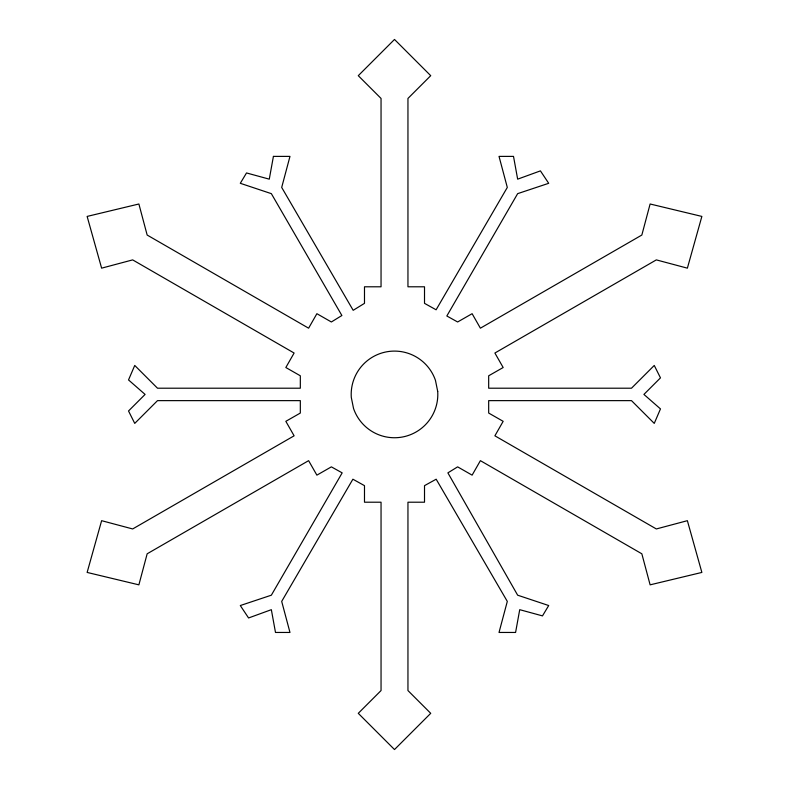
<?xml version="1.0" encoding="UTF-8"?>
<svg xmlns="http://www.w3.org/2000/svg" width="789" height="789" viewBox="0 0 789 789"><rect width="100%" height="100%" fill="white"/><g stroke="black" fill="none" stroke-linecap="round" stroke-linejoin="round"><path stroke-width="1.18" d="M273.418 156.39L269.276 179.162L246.513 172.949L240.3 183.304L271.347 193.65L341.884 315.511L331.37 321.981L316.882 313.697L308.607 328.185L147.158 235.043L138.884 203.996L87.135 216.423L101.623 268.161L132.67 259.887L294.11 353.028L285.835 367.516L300.323 375.791L300.323 388.208L157.504 388.208L134.741 365.445L128.528 379.933L145.087 394.421L128.528 410.98L134.741 423.397L157.504 400.634L300.323 400.634L300.323 413.051L285.835 421.326L294.11 435.814L132.67 528.955L101.623 520.681L87.135 572.429L138.884 584.846L147.158 553.799L308.607 460.658L316.882 475.146L331.37 466.861L342.17 472.867L271.347 595.192L240.3 605.538L248.574 617.965L271.347 609.68L275.489 632.453L289.977 632.453L281.693 601.405L352.89 479.209L364.488 485.649L364.488 502.208L381.048 502.208L381.048 690.562L358.275 713.325L394.5 749.55L430.725 713.325L407.952 690.562L407.952 502.208L424.512 502.208L424.512 485.649L436.169 479.209L507.307 601.405L499.023 632.453L515.582 632.453L519.724 609.68L542.487 615.893L548.7 605.538L517.653 595.192L447.886 472.867L457.63 466.861L472.118 475.146L480.393 460.658L641.842 553.799L650.116 584.846L701.865 572.429L687.377 520.681L656.33 528.955L494.89 435.814L503.165 421.326L488.677 413.051L488.677 400.634L631.496 400.634L654.259 423.397L660.472 408.909L643.913 394.421L660.472 377.862L654.259 365.445L631.496 388.208L488.677 388.208L488.677 375.791L503.165 367.516L494.89 353.028L656.33 259.887L687.377 268.161L701.865 216.423L650.116 203.996L641.842 235.043L480.393 328.185L472.118 313.697L457.63 321.981L446.83 315.985L517.653 193.65L548.7 183.304L540.426 170.878L517.653 179.162L513.511 156.39L499.023 156.39L507.307 187.437L436.11 309.791L424.512 303.351L424.512 286.792L407.952 286.792L407.952 98.438L430.725 75.675L394.5 39.45L358.275 75.675L381.048 98.438L381.048 286.792L364.488 286.792L364.488 303.351L353.176 310.314L281.693 187.437L289.977 156.39L273.418 156.39M437.708 391.443L435.459 380.357A43.306 43.306 0 0 0 351.292 397.4L353.541 408.485A43.306 43.306 0 0 0 437.708 391.443"/></g></svg>
